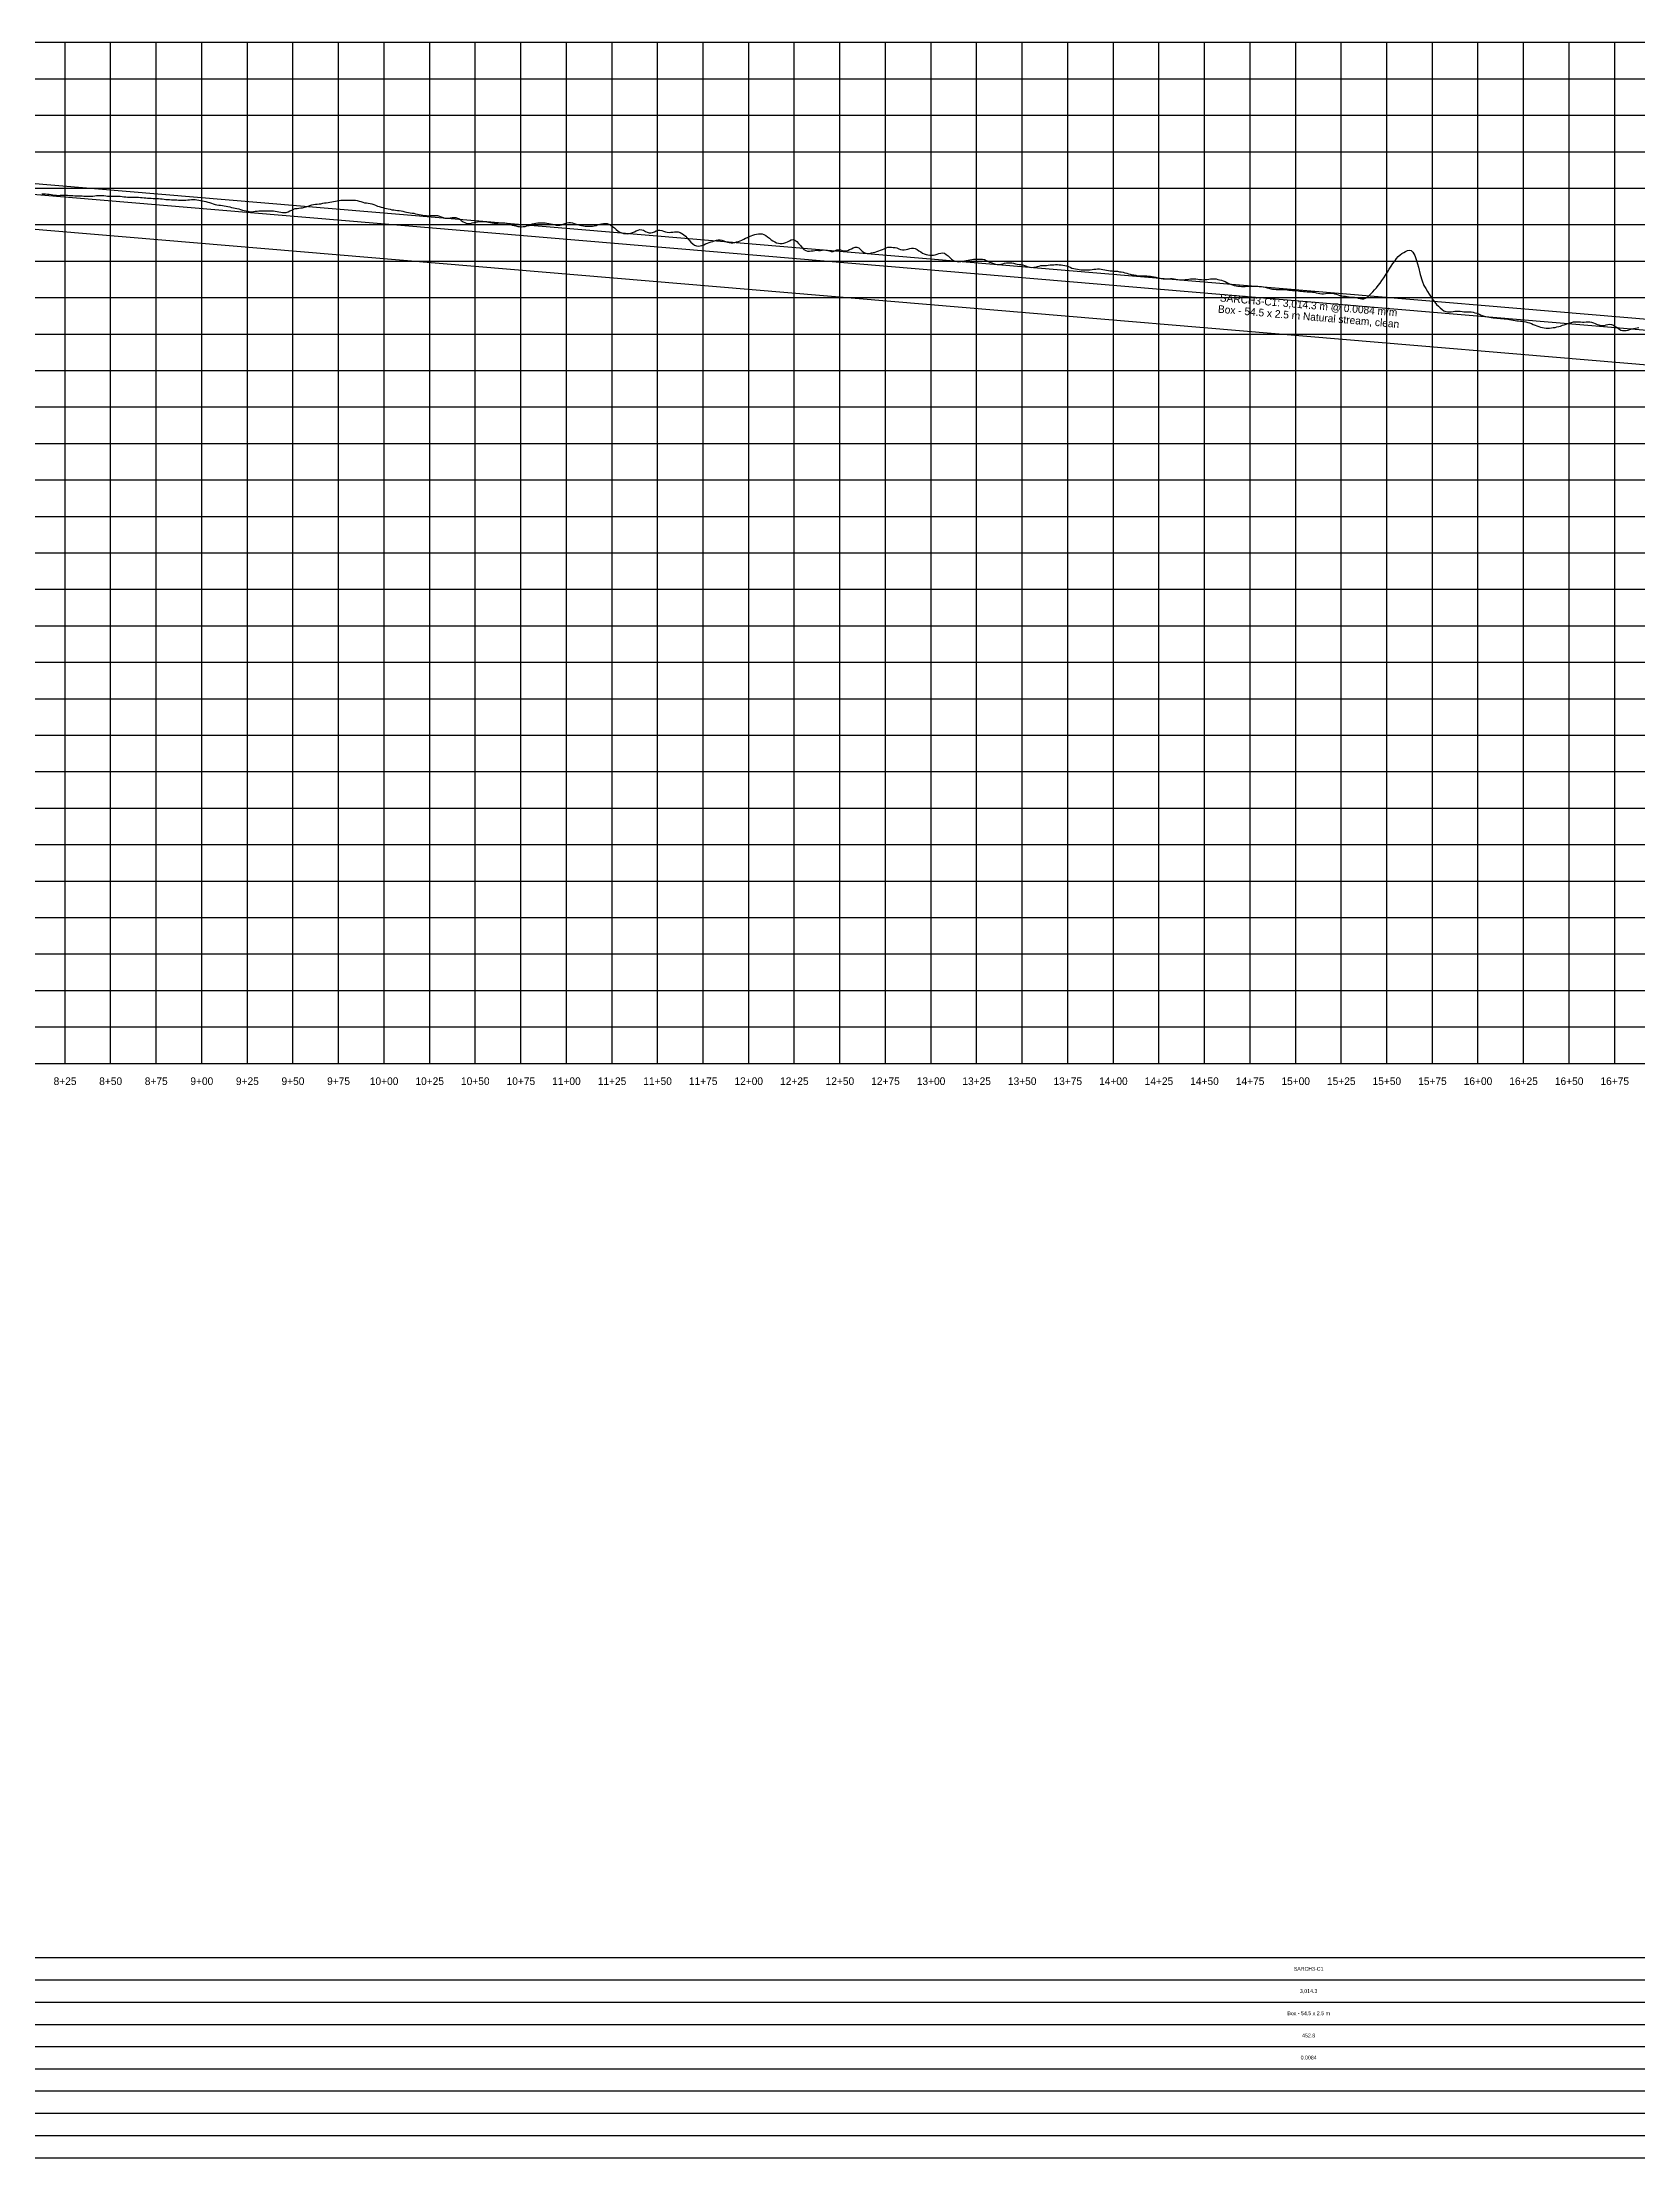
# Model space of a CAD drawing. Extents: x -64 to 6906, y -140 to 1027.
# Drawn here: x 813 to 1688, y -140 to 1020 of the extents above; entities that cross this region are included whole.
import ezdxf
from ezdxf.enums import TextEntityAlignment as Align

# ---------------------------------------------------------------- set-up
doc = ezdxf.new("R2010")
doc.units = 0
for name, color, linetype in [('Annotation', 7, 'Continuous'), ('Annotation_Table', 254, 'Continuous'), ('Crown', 7, 'Continuous'), ('Grid', 254, 'Continuous'), ('Grid_Text', 7, 'Continuous'), ('Ground_Elevation', 3, 'Continuous'), ('Hydraulic_Grade', 5, 'Continuous'), ('Invert', 7, 'Continuous')]:
    doc.layers.add(name, color=color, linetype=linetype)

msp = doc.modelspace()

# ---------------------------------------------------------------- linework, layer by layer
at = {"layer": 'Annotation_Table', "color": 254}
for points in [[(-25, -30.5), (6874.9, -30.5)], [(-25, -42.7), (6874.9, -42.7)], [(-25, -54.9), (6874.9, -54.9)], [(-25, -67.1), (6874.9, -67.1)], [(-25, -79.2), (6874.9, -79.2)], [(-25, -91.4), (6874.9, -91.4)], [(-25, -103.6), (6874.9, -103.6)], [(-25, -115.8), (6874.9, -115.8)], [(-25, -128), (6874.9, -128)], [(-25, -140.2), (6874.9, -140.2)]]:
    msp.add_lwpolyline(points, dxfattribs=at)
at = {"layer": 'Crown', "color": 0}
msp.add_lwpolyline([(0, 1010.5), (3014.3, 757)], dxfattribs=at)
at = {"layer": 'Grid', "color": 254}
for points in [[(-25, 1020), (6875, 1020)], [(825, 460), (825, 1020)], [(850, 460), (850, 1020)], [(875, 460), (875, 1020)], [(900, 460), (900, 1020)], [(925, 460), (925, 1020)], [(950, 460), (950, 1020)], [(975, 460), (975, 1020)], [(1000, 460), (1000, 1020)], [(1025, 460), (1025, 1020)], [(1050, 460), (1050, 1020)], [(1075, 460), (1075, 1020)], [(1100, 460), (1100, 1020)], [(1125, 460), (1125, 1020)], [(1150, 460), (1150, 1020)], [(1175, 460), (1175, 1020)], [(1200, 460), (1200, 1020)], [(1225, 460), (1225, 1020)], [(1250, 460), (1250, 1020)], [(1275, 460), (1275, 1020)], [(1300, 460), (1300, 1020)], [(1325, 460), (1325, 1020)], [(1350, 460), (1350, 1020)], [(1375, 460), (1375, 1020)], [(1400, 460), (1400, 1020)], [(1425, 460), (1425, 1020)], [(1450, 460), (1450, 1020)], [(1475, 460), (1475, 1020)], [(1500, 460), (1500, 1020)], [(1525, 460), (1525, 1020)], [(1550, 460), (1550, 1020)], [(1575, 460), (1575, 1020)], [(1600, 460), (1600, 1020)], [(1625, 460), (1625, 1020)], [(1650, 460), (1650, 1020)], [(1675, 460), (1675, 1020)], [(-25, 1000), (6875, 1000)], [(-25, 980), (6875, 980)], [(-25, 960), (6875, 960)], [(-25, 940), (6875, 940)], [(-25, 920), (6875, 920)], [(-25, 900), (6875, 900)], [(-25, 880), (6875, 880)], [(-25, 860), (6875, 860)], [(-25, 840), (6875, 840)], [(-25, 820), (6875, 820)], [(-25, 800), (6875, 800)], [(-25, 780), (6875, 780)], [(-25, 760), (6875, 760)], [(-25, 740), (6875, 740)], [(-25, 720), (6875, 720)], [(-25, 700), (6875, 700)], [(-25, 680), (6875, 680)], [(-25, 660), (6875, 660)], [(-25, 640), (6875, 640)], [(-25, 620), (6875, 620)], [(-25, 600), (6875, 600)], [(-25, 580), (6875, 580)], [(-25, 560), (6875, 560)], [(-25, 540), (6875, 540)], [(-25, 520), (6875, 520)], [(-25, 500), (6875, 500)], [(-25, 480), (6875, 480)], [(-25, 460), (6875, 460)]]:
    msp.add_lwpolyline(points, dxfattribs=at)
at = {"layer": 'Ground_Elevation', "color": 3}
msp.add_lwpolyline([(812.3, 936.9), (813.3, 936.9), (814.3, 936.9), (815.3, 936.8), (816.3, 936.7), (817.3, 936.5), (818.3, 936.3), (819.3, 936.1), (820.3, 936.1), (821.3, 936), (822.3, 936.1), (823.3, 936.1), (824.3, 936.2), (825.3, 936.2), (826.3, 936.1), (827.3, 936), (828.3, 936), (829.3, 935.9), (830.3, 935.8), (831.3, 935.8), (832.3, 935.8), (833.3, 935.8), (834.3, 935.8), (835.3, 935.7), (836.3, 935.7), (837.3, 935.6), (838.3, 935.6), (839.3, 935.6), (840.3, 935.6), (841.3, 935.8), (842.3, 935.9), (843.3, 936), (844.3, 936), (845.3, 936), (846.3, 935.9), (847.3, 935.8), (848.3, 935.7), (849.3, 935.7), (850.3, 935.7), (851.3, 935.7), (852.3, 935.7), (853.3, 935.7), (854.3, 935.7), (855.3, 935.6), (856.3, 935.4), (857.3, 935.3), (858.3, 935.2), (859.3, 935.1), (860.3, 935), (861.3, 935), (862.3, 935), (863.3, 935), (864.3, 935), (865.3, 935), (866.3, 934.9), (867.3, 934.8), (868.3, 934.7), (869.3, 934.7), (870.3, 934.6), (871.3, 934.5), (872.3, 934.5), (873.3, 934.4), (874.3, 934.4), (875.3, 934.4), (876.3, 934.4), (877.3, 934.2), (878.3, 934.1), (879.3, 934), (880.3, 933.8), (881.3, 933.7), (882.3, 933.7), (883.3, 933.6), (884.3, 933.6), (885.3, 933.6), (886.3, 933.6), (887.3, 933.5), (888.3, 933.4), (889.3, 933.4), (890.3, 933.4), (891.3, 933.5), (892.3, 933.6), (893.3, 933.6), (894.3, 933.7), (895.3, 933.8), (896.3, 933.7), (897.3, 933.6), (898.3, 933.5), (899.3, 933.3), (900.3, 933.1), (901.3, 932.9), (902.3, 932.6), (903.3, 932.4), (904.3, 932.1), (905.3, 931.8), (906.3, 931.4), (907.3, 931.1), (908.3, 930.9), (909.3, 930.7), (910.3, 930.6), (911.3, 930.5), (912.3, 930.4), (913.3, 930.2), (914.3, 930), (915.3, 929.7), (916.3, 929.4), (917.3, 929.2), (918.3, 929), (919.3, 928.8), (920.3, 928.6), (921.3, 928.3), (922.3, 928), (923.3, 927.8), (924.3, 927.5), (925.3, 927.3), (926.3, 927.1), (927.3, 927.1), (928.3, 927.2), (929.3, 927.3), (930.3, 927.4), (931.3, 927.5), (932.3, 927.5), (933.3, 927.5), (934.3, 927.5), (935.3, 927.6), (936.3, 927.6), (937.3, 927.6), (938.3, 927.6), (939.3, 927.5), (940.3, 927.3), (941.3, 927.2), (942.3, 927), (943.3, 926.8), (944.3, 926.7), (945.3, 926.6), (946.3, 926.7), (947.3, 927), (948.3, 927.5), (949.3, 928), (950.3, 928.5), (951.3, 928.8), (952.3, 928.9), (953.3, 929.1), (954.3, 929.2), (955.3, 929.3), (956.3, 929.5), (957.3, 929.8), (958.3, 930.1), (959.3, 930.5), (960.3, 930.8), (961.3, 931.1), (962.3, 931.2), (963.3, 931.3), (964.3, 931.4), (965.3, 931.5), (966.3, 931.7), (967.3, 931.9), (968.3, 932), (969.3, 932.2), (970.3, 932.3), (971.3, 932.5), (972.3, 932.7), (973.3, 932.9), (974.3, 933.1), (975.3, 933.3), (976.3, 933.4), (977.3, 933.5), (978.3, 933.5), (979.3, 933.5), (980.3, 933.5), (981.3, 933.5), (982.3, 933.5), (983.3, 933.5), (984.3, 933.4), (985.3, 933.2), (986.3, 932.9), (987.3, 932.6), (988.3, 932.3), (989.3, 932), (990.3, 931.9), (991.3, 931.8), (992.3, 931.6), (993.3, 931.4), (994.3, 931), (995.3, 930.6), (996.3, 930.2), (997.3, 929.9), (998.3, 929.6), (999.3, 929.4), (1000.3, 929.1), (1001.3, 928.9), (1002.3, 928.6), (1003.3, 928.4), (1004.3, 928.2), (1005.3, 928.1), (1006.3, 927.9), (1007.3, 927.8), (1008.3, 927.7), (1009.3, 927.5), (1010.3, 927.3), (1011.3, 927.1), (1012.3, 926.9), (1013.3, 926.7), (1014.3, 926.5), (1015.3, 926.3), (1016.3, 926.2), (1017.3, 926), (1018.3, 925.8), (1019.3, 925.6), (1020.3, 925.3), (1021.3, 925.2), (1022.3, 925), (1023.3, 925), (1024.3, 924.9), (1025.3, 925), (1026.3, 925), (1027.3, 925.1), (1028.3, 925.1), (1029.3, 925), (1030.3, 924.7), (1031.3, 924.3), (1032.3, 923.9), (1033.3, 923.6), (1034.3, 923.5), (1035.3, 923.6), (1036.3, 923.7), (1037.3, 923.9), (1038.3, 924), (1039.3, 923.9), (1040.3, 923.6), (1041.3, 923.1), (1042.3, 922.3), (1043.3, 921.6), (1044.3, 921.1), (1045.3, 920.7), (1046.3, 920.6), (1047.3, 920.7), (1048.3, 920.9), (1049.3, 921.1), (1050.3, 921.4), (1051.3, 921.6), (1052.3, 921.7), (1053.3, 921.8), (1054.3, 921.8), (1055.3, 921.7), (1056.3, 921.6), (1057.3, 921.4), (1058.3, 921.2), (1059.3, 921), (1060.3, 920.8), (1061.3, 920.8), (1062.3, 920.8), (1063.3, 920.9), (1064.3, 921), (1065.3, 921), (1066.3, 921), (1067.3, 920.8), (1068.3, 920.5), (1069.3, 920.1), (1070.3, 919.8), (1071.3, 919.5), (1072.3, 919.3), (1073.3, 919), (1074.3, 918.9), (1075.3, 918.8), (1076.3, 918.9), (1077.3, 919), (1078.3, 919.3), (1079.3, 919.6), (1080.3, 920), (1081.3, 920.4), (1082.3, 920.7), (1083.3, 920.8), (1084.3, 920.9), (1085.3, 921), (1086.3, 921), (1087.3, 921), (1088.3, 920.9), (1089.3, 920.8), (1090.3, 920.7), (1091.3, 920.5), (1092.3, 920.2), (1093.3, 920), (1094.3, 919.8), (1095.3, 919.7), (1096.3, 919.7), (1097.3, 919.9), (1098.3, 920.3), (1099.3, 920.7), (1100.3, 921), (1101.3, 921.1), (1102.3, 921.1), (1103.3, 920.9), (1104.3, 920.6), (1105.3, 920.3), (1106.3, 920), (1107.3, 919.7), (1108.3, 919.5), (1109.3, 919.3), (1110.3, 919.2), (1111.3, 919.1), (1112.3, 919.1), (1113.3, 919.1), (1114.3, 919.2), (1115.3, 919.4), (1116.3, 919.6), (1117.3, 920), (1118.3, 920.3), (1119.3, 920.5), (1120.3, 920.7), (1121.3, 920.7), (1122.3, 920.6), (1123.3, 920.2), (1124.3, 919.7), (1125.3, 919), (1126.3, 918.2), (1127.3, 917.3), (1128.3, 916.5), (1129.3, 915.9), (1130.3, 915.5), (1131.3, 915.2), (1132.3, 915.1), (1133.3, 915), (1134.3, 915.1), (1135.3, 915.3), (1136.3, 915.7), (1137.3, 916.1), (1138.3, 916.6), (1139.3, 917), (1140.3, 917.3), (1141.3, 917.2), (1142.3, 916.9), (1143.3, 916.3), (1144.3, 915.8), (1145.3, 915.5), (1146.3, 915.5), (1147.3, 915.7), (1148.3, 916.1), (1149.3, 916.6), (1150.3, 916.9), (1151.3, 917), (1152.3, 916.8), (1153.3, 916.4), (1154.3, 916), (1155.3, 915.8), (1156.3, 915.7), (1157.3, 915.8), (1158.3, 915.9), (1159.3, 916), (1160.3, 916.1), (1161.3, 916), (1162.3, 915.7), (1163.3, 915.2), (1164.3, 914.5), (1165.3, 913.6), (1166.3, 912.6), (1167.3, 911.5), (1168.3, 910.4), (1169.3, 909.5), (1170.3, 908.8), (1171.3, 908.3), (1172.3, 908.1), (1173.3, 908.3), (1174.3, 908.6), (1175.3, 909), (1176.3, 909.4), (1177.3, 909.8), (1178.3, 910.2), (1179.3, 910.5), (1180.3, 910.8), (1181.3, 911.1), (1182.3, 911.5), (1183.3, 911.7), (1184.3, 911.7), (1185.3, 911.5), (1186.3, 911.1), (1187.3, 910.7), (1188.3, 910.4), (1189.3, 910.2), (1190.3, 910.1), (1191.3, 910.1), (1192.3, 910.2), (1193.3, 910.5), (1194.3, 910.8), (1195.3, 911.1), (1196.3, 911.5), (1197.3, 912), (1198.3, 912.5), (1199.3, 913), (1200.3, 913.5), (1201.3, 913.9), (1202.3, 914.3), (1203.3, 914.5), (1204.3, 914.7), (1205.3, 914.9), (1206.3, 915), (1207.3, 914.9), (1208.3, 914.6), (1209.3, 914.1), (1210.3, 913.3), (1211.3, 912.5), (1212.3, 911.7), (1213.3, 911.1), (1214.3, 910.5), (1215.3, 910.1), (1216.3, 909.8), (1217.3, 909.7), (1218.3, 909.7), (1219.3, 909.9), (1220.3, 910.2), (1221.3, 910.6), (1222.3, 911.2), (1223.3, 911.6), (1224.3, 911.8), (1225.3, 911.5), (1226.3, 910.8), (1227.3, 909.7), (1228.3, 908.5), (1229.3, 907.3), (1230.3, 906.4), (1231.3, 905.8), (1232.3, 905.5), (1233.3, 905.4), (1234.3, 905.6), (1235.3, 905.7), (1236.3, 905.9), (1237.3, 906), (1238.3, 905.9), (1239.3, 905.9), (1240.3, 906), (1241.3, 906.1), (1242.3, 906), (1243.3, 905.9), (1244.3, 905.6), (1245.3, 905.3), (1246.3, 905.2), (1247.3, 905.6), (1248.3, 906.1), (1249.3, 906.2), (1250.3, 906.1), (1251.3, 905.8), (1252.3, 905.7), (1253.3, 905.6), (1254.3, 905.9), (1255.3, 906.3), (1256.3, 906.8), (1257.3, 907.3), (1258.3, 907.6), (1259.3, 907.6), (1260.3, 907.2), (1261.3, 906.4), (1262.3, 905.5), (1263.3, 904.7), (1264.3, 904.3), (1265.3, 904.1), (1266.3, 904.2), (1267.3, 904.5), (1268.3, 904.7), (1269.3, 904.9), (1270.3, 905.2), (1271.3, 905.6), (1272.3, 906), (1273.3, 906.4), (1274.3, 906.8), (1275.3, 907.2), (1276.3, 907.6), (1277.3, 907.6), (1278.3, 907.6), (1279.3, 907.5), (1280.3, 907.4), (1281.3, 907.2), (1282.3, 906.8), (1283.3, 906.4), (1284.3, 906.1), (1285.3, 906.1), (1286.3, 906.3), (1287.3, 906.6), (1288.3, 906.9), (1289.3, 907.1), (1290.3, 907.1), (1291.3, 906.9), (1292.3, 906.4), (1293.3, 905.7), (1294.3, 905), (1295.3, 904.4), (1296.3, 904), (1297.3, 903.7), (1298.3, 903.5), (1299.3, 903.3), (1300.3, 903.3), (1301.3, 903.3), (1302.3, 903.5), (1303.3, 903.8), (1304.3, 904.1), (1305.3, 904.4), (1306.3, 904.5), (1307.3, 904.3), (1308.3, 903.7), (1309.3, 902.8), (1310.3, 901.9), (1311.3, 901.1), (1312.3, 900.4), (1313.3, 899.9), (1314.3, 899.7), (1315.3, 899.6), (1316.3, 899.7), (1317.3, 899.9), (1318.3, 900.2), (1319.3, 900.4), (1320.3, 900.6), (1321.3, 900.7), (1322.3, 900.8), (1323.3, 901), (1324.3, 901.1), (1325.3, 901.1), (1326.3, 901.1), (1327.3, 901.1), (1328.3, 901), (1329.3, 900.8), (1330.3, 900.4), (1331.3, 900), (1332.3, 899.5), (1333.3, 899.1), (1334.3, 898.7), (1335.3, 898.4), (1336.3, 898.2), (1337.3, 898.1), (1338.3, 898.3), (1339.3, 898.5), (1340.3, 898.8), (1341.3, 899), (1342.3, 899.1), (1343.3, 899.1), (1344.3, 899), (1345.3, 898.8), (1346.3, 898.5), (1347.3, 898.3), (1348.3, 898.2), (1349.3, 898.1), (1350.3, 897.9), (1351.3, 897.6), (1352.3, 897.2), (1353.3, 896.8), (1354.3, 896.6), (1355.3, 896.5), (1356.3, 896.6), (1357.3, 896.7), (1358.3, 897), (1359.3, 897.3), (1360.3, 897.5), (1361.3, 897.5), (1362.3, 897.5), (1363.3, 897.6), (1364.3, 897.7), (1365.3, 897.9), (1366.3, 898), (1367.3, 898), (1368.3, 898.1), (1369.3, 898.1), (1370.3, 898), (1371.3, 897.9), (1372.3, 897.7), (1373.3, 897.6), (1374.3, 897.4), (1375.3, 897), (1376.3, 896.6), (1377.3, 896.2), (1378.3, 895.9), (1379.3, 895.7), (1380.3, 895.6), (1381.3, 895.4), (1382.3, 895.3), (1383.3, 895.2), (1384.3, 895.2), (1385.3, 895.2), (1386.3, 895.2), (1387.3, 895.3), (1388.3, 895.4), (1389.3, 895.5), (1390.3, 895.6), (1391.3, 895.7), (1392.3, 895.7), (1393.3, 895.6), (1394.3, 895.4), (1395.3, 895.2), (1396.3, 895), (1397.3, 894.8), (1398.3, 894.7), (1399.3, 894.6), (1400.3, 894.5), (1401.3, 894.5), (1402.3, 894.4), (1403.3, 894.2), (1404.3, 894.1), (1405.3, 893.9), (1406.3, 893.6), (1407.3, 893.3), (1408.3, 893), (1409.3, 892.8), (1410.3, 892.5), (1411.3, 892.4), (1412.3, 892.2), (1413.3, 892), (1414.3, 891.9), (1415.3, 891.9), (1416.3, 891.9), (1417.3, 892), (1418.3, 892), (1419.3, 891.8), (1420.3, 891.7), (1421.3, 891.5), (1422.3, 891.3), (1423.3, 891.1), (1424.3, 890.9), (1425.3, 890.7), (1426.3, 890.5), (1427.3, 890.3), (1428.3, 890.3), (1429.3, 890.3), (1430.3, 890.3), (1431.3, 890.4), (1432.3, 890.4), (1433.3, 890.3), (1434.3, 890.1), (1435.3, 889.9), (1436.3, 889.8), (1437.3, 889.7), (1438.3, 889.8), (1439.3, 889.9), (1440.3, 890), (1441.3, 890.1), (1442.3, 890.2), (1443.3, 890.3), (1444.3, 890.3), (1445.3, 890.2), (1446.3, 890.1), (1447.3, 890), (1448.3, 889.9), (1449.3, 889.8), (1450.3, 889.9), (1451.3, 890), (1452.3, 890.1), (1453.3, 890.2), (1454.3, 890.3), (1455.3, 890.3), (1456.3, 890.2), (1457.3, 890), (1458.3, 889.8), (1459.3, 889.5), (1460.3, 889.2), (1461.3, 888.8), (1462.3, 888.3), (1463.3, 887.8), (1464.3, 887.3), (1465.3, 886.9), (1466.3, 886.6), (1467.3, 886.4), (1468.3, 886.3), (1469.3, 886.2), (1470.3, 886.1), (1471.3, 886.1), (1472.3, 886.1), (1473.3, 886.2), (1474.3, 886.2), (1475.3, 886.2), (1476.3, 886.2), (1477.3, 886.3), (1478.3, 886.3), (1479.3, 886.2), (1480.3, 886.1), (1481.3, 886), (1482.3, 885.9), (1483.3, 885.7), (1484.3, 885.4), (1485.3, 885.1), (1486.3, 884.8), (1487.3, 884.6), (1488.3, 884.6), (1489.3, 884.5), (1490.3, 884.5), (1491.3, 884.5), (1492.3, 884.5), (1493.3, 884.4), (1494.3, 884.4), (1495.3, 884.3), (1496.3, 884.1), (1497.3, 884), (1498.3, 883.9), (1499.3, 883.9), (1500.3, 883.8), (1501.3, 883.7), (1502.3, 883.6), (1503.3, 883.5), (1504.3, 883.4), (1505.3, 883.3), (1506.3, 883.2), (1507.3, 883.1), (1508.3, 883.1), (1509.3, 883), (1510.3, 882.9), (1511.3, 882.6), (1512.3, 882.4), (1513.3, 882.2), (1514.3, 882.1), (1515.3, 882.1), (1516.3, 882.2), (1517.3, 882.4), (1518.3, 882.5), (1519.3, 882.5), (1520.3, 882.4), (1521.3, 882.1), (1522.3, 881.8), (1523.3, 881.5), (1524.3, 881.2), (1525.3, 881), (1526.3, 880.8), (1527.3, 880.7), (1528.3, 880.5), (1529.3, 880.4), (1530.3, 880.3), (1531.3, 880.3), (1532.3, 880.2), (1533.3, 880), (1534.3, 879.7), (1535.3, 879.5), (1536.3, 879.3), (1537.3, 879.3), (1538.3, 879.6), (1539.3, 880.3), (1540.3, 881.2), (1541.3, 882.1), (1542.3, 883.1), (1543.3, 884.2), (1544.3, 885.4), (1545.3, 886.7), (1546.3, 887.9), (1547.3, 889.3), (1548.3, 890.8), (1549.3, 892.3), (1550.3, 893.9), (1551.3, 895.6), (1552.3, 897.2), (1553.3, 898.6), (1554.3, 900), (1555.3, 901.4), (1556.3, 902.5), (1557.3, 903.4), (1558.3, 904.2), (1559.3, 904.7), (1560.3, 905.2), (1561.3, 905.8), (1562.3, 906), (1563.3, 905.8), (1564.3, 904.9), (1565.3, 903.1), (1566.3, 900.3), (1567.3, 896.7), (1568.3, 892.7), (1569.3, 889.2), (1570.3, 886.7), (1571.3, 884.9), (1572.3, 883.4), (1573.3, 881.9), (1574.3, 880.3), (1575.3, 878.8), (1576.3, 877.4), (1577.3, 876.2), (1578.3, 875.2), (1579.3, 874.3), (1580.3, 873.5), (1581.3, 872.8), (1582.3, 872.3), (1583.3, 872.1), (1584.3, 872.1), (1585.3, 872.2), (1586.3, 872.4), (1587.3, 872.5), (1588.3, 872.6), (1589.3, 872.6), (1590.3, 872.5), (1591.3, 872.4), (1592.3, 872.2), (1593.3, 872.2), (1594.3, 872.2), (1595.3, 872.2), (1596.3, 872.2), (1597.3, 872), (1598.3, 871.7), (1599.3, 871.4), (1600.3, 871.1), (1601.3, 870.6), (1602.3, 870.2), (1603.3, 869.8), (1604.3, 869.6), (1605.3, 869.4), (1606.3, 869.3), (1607.3, 869.1), (1608.3, 868.9), (1609.3, 868.8), (1610.3, 868.7), (1611.3, 868.7), (1612.3, 868.6), (1613.3, 868.5), (1614.3, 868.4), (1615.3, 868.3), (1616.3, 868.2), (1617.3, 868), (1618.3, 867.8), (1619.3, 867.6), (1620.3, 867.5), (1621.3, 867.3), (1622.3, 867.2), (1623.3, 867.1), (1624.3, 867), (1625.3, 866.9), (1626.3, 866.7), (1627.3, 866.4), (1628.3, 866.1), (1629.3, 865.7), (1630.3, 865.3), (1631.3, 864.9), (1632.3, 864.5), (1633.3, 864.1), (1634.3, 863.8), (1635.3, 863.6), (1636.3, 863.4), (1637.3, 863.3), (1638.3, 863.3), (1639.3, 863.3), (1640.3, 863.4), (1641.3, 863.5), (1642.3, 863.6), (1643.3, 863.9), (1644.3, 864.1), (1645.3, 864.4), (1646.3, 864.8), (1647.3, 865.1), (1648.3, 865.5), (1649.3, 865.8), (1650.3, 866.2), (1651.3, 866.4), (1652.3, 866.6), (1653.3, 866.7), (1654.3, 866.7), (1655.3, 866.6), (1656.3, 866.6), (1657.3, 866.5), (1658.3, 866.5), (1659.3, 866.6), (1660.3, 866.6), (1661.3, 866.6), (1662.3, 866.5), (1663.3, 866.2), (1664.3, 865.8), (1665.3, 865.3), (1666.3, 865), (1667.3, 864.7), (1668.3, 864.6), (1669.3, 864.7), (1670.3, 865), (1671.3, 865.3), (1672.3, 865.4), (1673.3, 865.3), (1674.3, 864.9), (1675.3, 864.2), (1676.3, 863.5), (1677.3, 862.8), (1678.3, 862.2), (1679.3, 862), (1680.3, 861.9), (1681.3, 862), (1682.3, 862.2), (1683.3, 862.4), (1684.3, 862.8), (1685.3, 863.1), (1686.3, 863.3), (1687.3, 863.4), (1688.3, 863.6)], dxfattribs=at)
at = {"layer": 'Hydraulic_Grade', "color": 5}
msp.add_lwpolyline([(0, 1004.7), (3014.3, 750.7)], dxfattribs=at)
at = {"layer": 'Invert', "color": 0}
msp.add_lwpolyline([(0, 985.5), (3014.3, 732)], dxfattribs=at)

# ---------------------------------------------------------------- texts
at = {"layer": 'Annotation', "color": 0}
for s, p in [('SARCH3-C1: 3,014.3 m @ 0.0084 m/m', (1507.1, 875.9)), ('Box - 54.5 x 2.5 m Natural stream, clean', (1507.1, 869.6))]:
    msp.add_text(s, height=4.167, rotation=355.192, dxfattribs=at).set_placement(p, align=Align.MIDDLE_CENTER)
at = {"layer": 'Annotation_Table', "color": 0}
for s, height, p in [('SARCH3-C1', 2.08, (1507.1, -36.6)), ('3,014.3', 2.08, (1507.1, -48.8)), ('Box - 54.5 x 2.5 m', 2.083, (1507.1, -61)), ('452.8', 2.08, (1507.1, -73.2)), ('0.0084', 2.08, (1507.1, -85.3))]:
    msp.add_text(s, height=height, dxfattribs=at).set_placement(p, align=Align.MIDDLE_CENTER)
at = {"layer": 'Grid_Text', "color": 0}
for s, p in [('8+25', (825, 452.3)), ('8+50', (850, 452.3)), ('8+75', (875, 452.3)), ('9+00', (900, 452.3)), ('9+25', (925, 452.3)), ('9+50', (950, 452.3)), ('9+75', (975, 452.3)), ('10+00', (1000, 452.3)), ('10+25', (1025, 452.3)), ('10+50', (1050, 452.3)), ('10+75', (1075, 452.3)), ('11+00', (1100, 452.3)), ('11+25', (1125, 452.3)), ('11+50', (1150, 452.3)), ('11+75', (1175, 452.3)), ('12+00', (1200, 452.3)), ('12+25', (1225, 452.3)), ('12+50', (1250, 452.3)), ('12+75', (1275, 452.3)), ('13+00', (1300, 452.3)), ('13+25', (1325, 452.3)), ('13+50', (1350, 452.3)), ('13+75', (1375, 452.3)), ('14+00', (1400, 452.3)), ('14+25', (1425, 452.3)), ('14+50', (1450, 452.3)), ('14+75', (1475, 452.3)), ('15+00', (1500, 452.3)), ('15+25', (1525, 452.3)), ('15+50', (1550, 452.3)), ('15+75', (1575, 452.3)), ('16+00', (1600, 452.3)), ('16+25', (1625, 452.3)), ('16+50', (1650, 452.3)), ('16+75', (1675, 452.3))]:
    msp.add_text(s, height=4.17, dxfattribs=at).set_placement(p, align=Align.TOP_CENTER)

doc.saveas('drawing.dxf')
